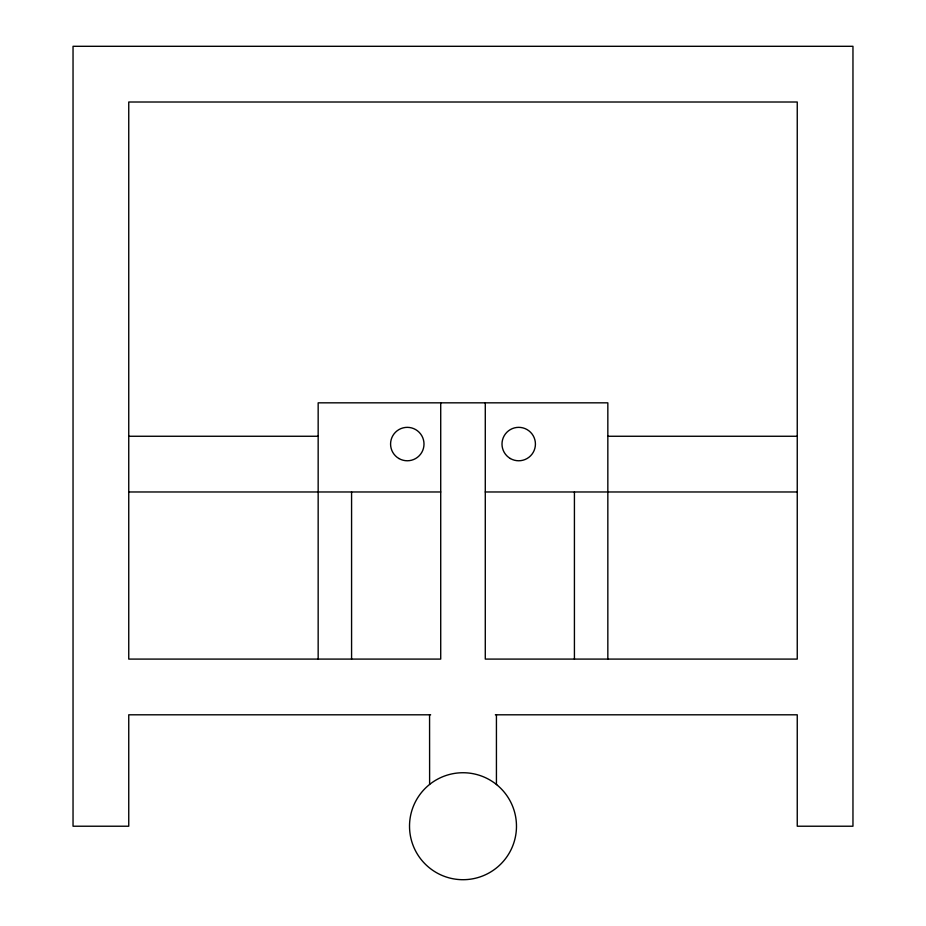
<?xml version="1.0" encoding="UTF-8"?>
<svg xmlns="http://www.w3.org/2000/svg" width="926" height="926" viewBox="0 0 926 926"><rect width="100%" height="100%" fill="white"/><g stroke="black" fill="none" stroke-linecap="round" stroke-linejoin="round"><path stroke-width="1.39" d="M128.749 436.262L318.162 436.262M607.838 436.262L797.251 436.262M128.749 491.972L440.718 491.972M485.282 491.972L797.251 491.972M430.648 714.803L128.749 714.803L128.749 826.223L73.038 826.223L73.038 46.3L852.962 46.3L852.962 826.223L797.251 826.223L797.251 714.803L495.352 714.803M429.571 714.803L429.618 784.438M607.838 659.092L607.838 402.833L318.162 402.833L318.162 659.092M574.421 491.972L574.421 659.092M496.429 714.803L496.429 784.496M485.282 402.833L485.282 659.092L797.251 659.092L797.251 102.01L128.749 102.01L128.749 659.092L440.718 659.092L440.718 402.833M351.579 491.972L351.579 659.092M497.47 785.329L495.422 783.685A53.477 53.477 0 0 0 409.524 825.529L409.558 828.145A53.477 53.477 0 0 0 463.613 879.7A53.477 53.477 0 0 0 516.476 826.93L516.442 824.302A53.477 53.477 0 0 0 497.47 785.329M398.932 458.532A16.714 16.714 0 0 0 424.004 444.063A16.714 16.714 0 0 0 398.932 429.583A16.714 16.714 0 0 0 398.932 458.532M510.353 458.532A16.714 16.714 0 0 0 535.425 444.063A16.714 16.714 0 0 0 510.353 429.583A16.714 16.714 0 0 0 510.353 458.532"/></g></svg>
